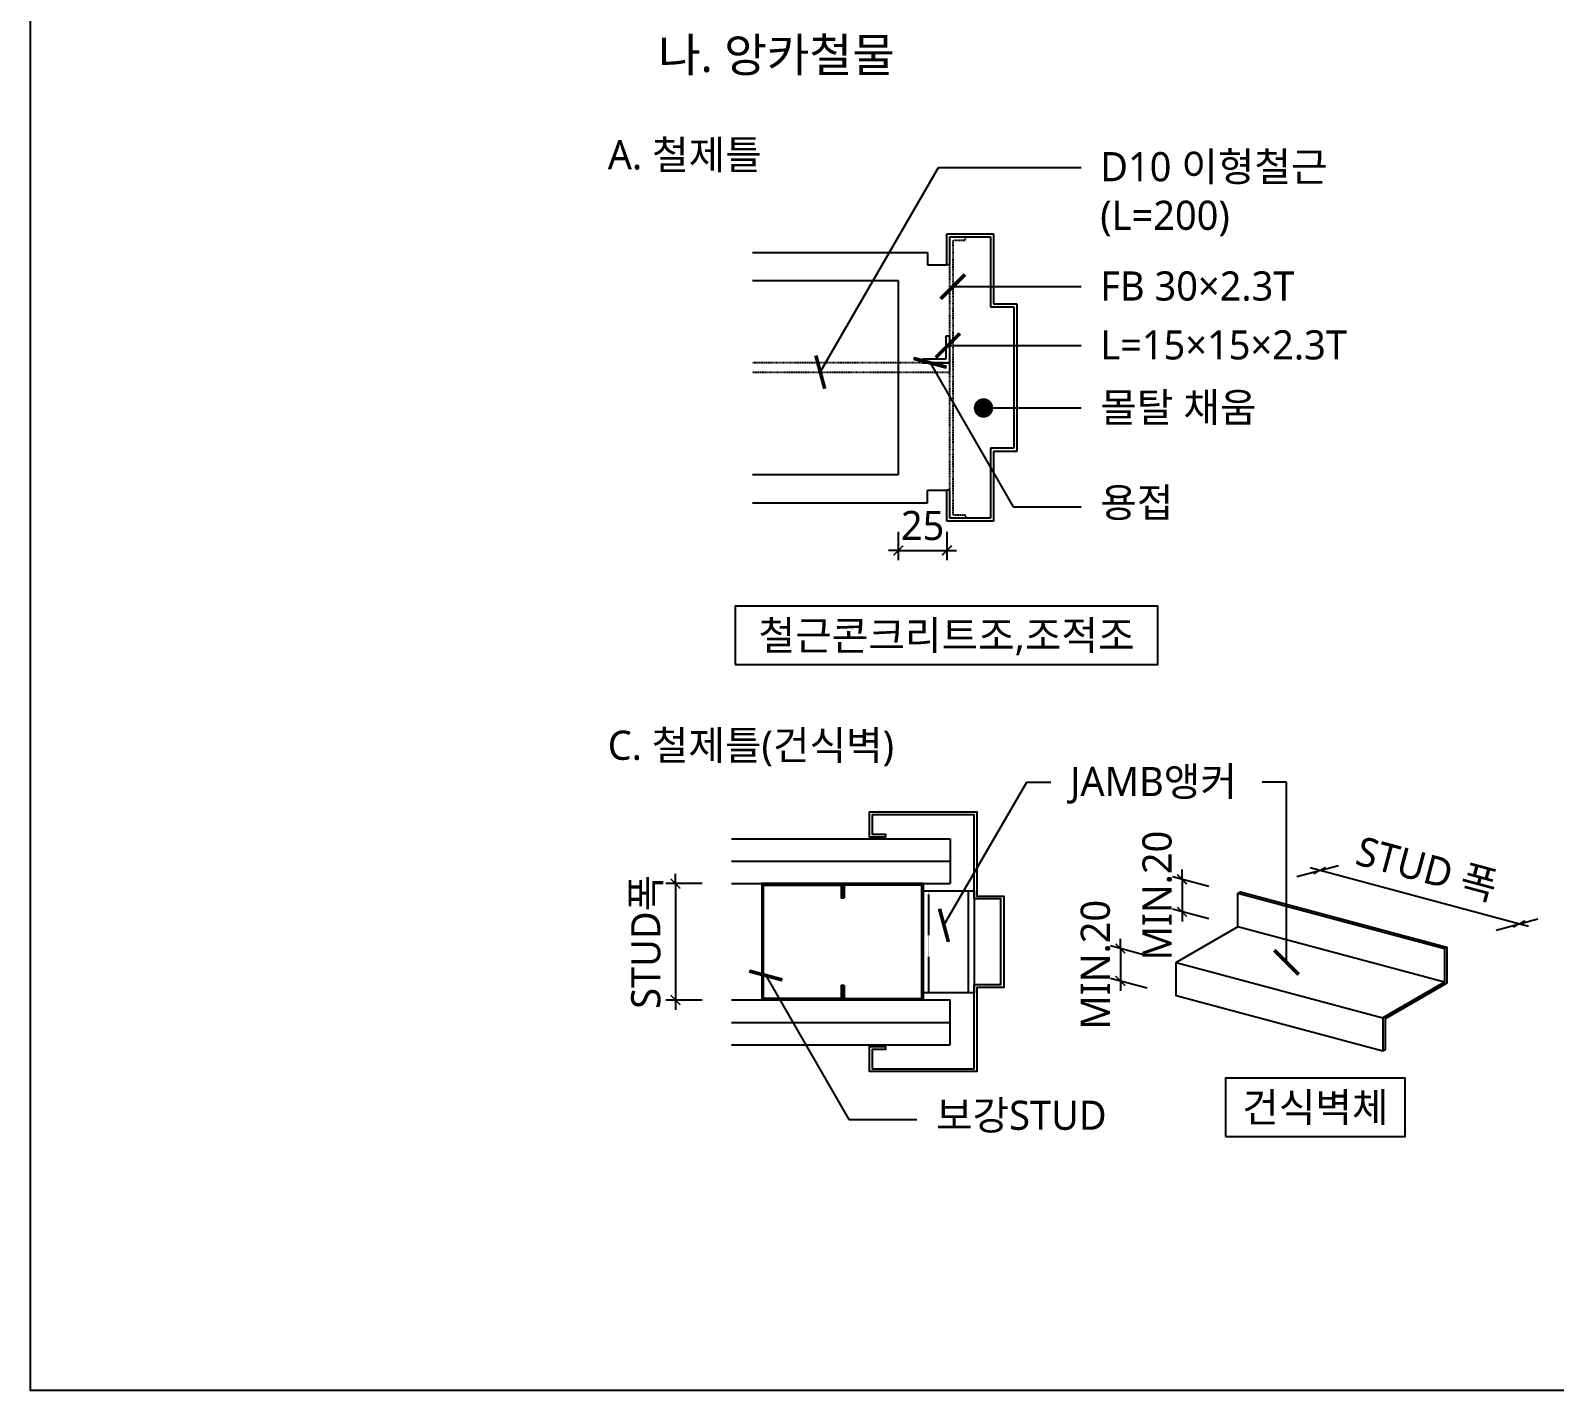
# Model space of a CAD drawing. Header units: inches. Extents: x 10 to 84110, y 29113 to 88513.
# Drawn here: x 10 to 15693, y 29113 to 43114 of the extents above; entities that cross this region are included whole.
import ezdxf
from ezdxf.enums import TextEntityAlignment as Align

# ---------------------------------------------------------------- set-up
doc = ezdxf.new("R2010")
doc.units = ezdxf.units.IN
doc.header["$MEASUREMENT"] = 0
for name, pattern in [('DASH_0', [1, 0.5, -0.5]), ('DASH_24', [1.08, 0.72, -0.36]), ('DASH_25', [2, 1.2, -0.8]), ('HID', [3.45, 2.25, -1.2])]:
    doc.linetypes.add(name, pattern=pattern)
doc.layers.get('Defpoints').update_dxf_attribs({"color": 137})
for name, color, linetype in [('21', 4, 'Continuous'), ('22', 7, 'Continuous'), ('23', 7, 'Continuous'), ('24', 7, 'Continuous'), ('CHAN', 4, 'Continuous'), ('DIM-INT', 7, 'Continuous'), ('ELE', 7, 'Continuous'), ('ELE-7', 7, 'Continuous'), ('HATCH', 8, 'Continuous'), ('hidden', 4, 'HID'), ('SYM-LEAD', 6, 'Continuous'), ('TEXT', 3, 'Continuous')]:
    doc.layers.add(name, color=color, linetype=linetype)
doc.styles.add('ARIAL', font='malgun.ttf')
doc.styles.add('굴림체(옥산)', font='malgun.ttf')
doc.styles.add('맑은고딕', font='malgun.ttf')
doc.dimstyles.new('CJA', dxfattribs={"dimscale": 300, "dimtxt": 2.7, "dimasz": 1, "dimexe": 2, "dimexo": 3, "dimgap": 1, "dimtad": 1, "dimdec": 0, "dimzin": 1, "dimdsep": 46, "dimlunit": 6, "dimtxsty": '굴림체(옥산)', "dimblk": 'CJDOT', "dimcen": 0.09, "dimdle": 1, "dimclrd": 256, "dimclre": 256, "dimclrt": 3, "dimadec": 0, "dimazin": 0, "dimtfac": 1, "dimtdec": 0, "dimtix": 1, "dimtmove": 2, "dimatfit": 3, "dimldrblk": 'CJDOT', "dimfxl": 1, "dimtolj": 1, "dimtzin": 1, "dimarcsym": 0})
doc.dimstyles.new('DIM-QD 1', dxfattribs={"dimtxt": 3, "dimasz": 1.5, "dimexe": 1, "dimexo": 0, "dimgap": 1, "dimtad": 1, "dimdec": 3, "dimdsep": 46, "dimtxsty": 'ARIAL', "dimblk1": 'ARCHTICK', "dimblk2": 'ARCHTICK', "dimsah": 1, "dimcen": 0, "dimclrd": 256, "dimclre": 256, "dimclrt": 3, "dimazin": 2, "dimtfac": 1, "dimtdec": 3, "dimtix": 1, "dimtmove": 2, "dimatfit": 3, "dimldrblk": 'ARCHTICK', "dimfxl": 1, "dimtolj": 1, "dimtzin": 0, "dimarcsym": 0})

# ---------------------------------------------------------------- blocks, each defined once
blk = doc.blocks.new('_ARCHTICK')
at = {"color": 0, "linetype": 'ByBlock', "const_width": 0.15}
blk.add_lwpolyline([(-0.5, -0.5), (0.5, 0.5)], dxfattribs=at)
blk = doc.blocks.new('*D30')
at = {"layer": 'Defpoints', "color": 0, "transparency": 16777216}
for p in [(8940, 38253), (9440, 38253), (9440, 37761)]:
    blk.add_point(p, dxfattribs=at)
at = {"layer": 'DIM-INT', "color": 7, "lineweight": -2, "transparency": 16777216}
for p, q in [((8940, 37953), (8940, 37661)), ((9440, 37953), (9440, 37661)), ((8940, 37761), (8840, 37761)), ((8940, 37761), (9440, 37761)), ((9440, 37761), (9540, 37761))]:
    blk.add_line(p, q, dxfattribs=at)
at = {"layer": 'DIM-INT', "color": 7, "lineweight": -2, "transparency": 16777216, "xscale": 100, "yscale": 100, "zscale": 100}
blk.add_blockref('_ARCHTICK', (8940, 37761), dxfattribs=at)
at = {"layer": 'DIM-INT', "color": 7, "lineweight": -2, "transparency": 16777216, "xscale": 100, "yscale": 100, "zscale": 100, "rotation": 180}
blk.add_blockref('_ARCHTICK', (9440, 37761), dxfattribs=at)
at = {"layer": 'DIM-INT', "color": 3, "transparency": 16777216, "insert": (9190, 38016), "char_height": 300, "attachment_point": 5, "style": '맑은고딕'}
blk.add_mtext('\\A1;25', dxfattribs=at)
blk = doc.blocks.new('CJDOT')
blk.add_line((-2, 0), (2, 0))
at = {"const_width": 0.5}
blk.add_lwpolyline([(-0.25, 0, 1), (0.25, 0, 1)], format="xyb", close=True, dxfattribs=at)
blk = doc.blocks.new('*D31')
at = {"layer": 'Defpoints', "color": 0, "transparency": 16777216}
for p in [(7223, 34331), (6648, 33133), (7223, 33133)]:
    blk.add_point(p, dxfattribs=at)
at = {"layer": 'DIM-INT', "color": 7, "lineweight": -2, "transparency": 16777216}
for p, q in [((6648, 34331), (6648, 34431)), ((6923, 34331), (6548, 34331)), ((6648, 34331), (6648, 33133)), ((6923, 33133), (6548, 33133)), ((6648, 33133), (6648, 33033))]:
    blk.add_line(p, q, dxfattribs=at)
at = {"layer": 'DIM-INT', "color": 7, "lineweight": -2, "transparency": 16777216, "xscale": 100, "yscale": 100, "zscale": 100}
for p, rotation in [((6648, 34331), 270), ((6648, 33133), 90)]:
    blk.add_blockref('_ARCHTICK', p, dxfattribs=dict(at, rotation=rotation))
at = {"layer": 'DIM-INT', "color": 3, "transparency": 16777216, "insert": (6357, 33732), "char_height": 300, "attachment_point": 5, "rotation": 90, "style": '맑은고딕'}
blk.add_mtext('\\A1;STUD폭', dxfattribs=at)
blk = doc.blocks.new('*D43')
at = {"layer": 'Defpoints', "color": 0, "transparency": 16777216}
for p in [(11800, 33508), (11225, 33329), (11800, 33175)]:
    blk.add_point(p, dxfattribs=at)
at = {"layer": 'DIM-INT', "color": 7, "lineweight": -2, "transparency": 16777216}
for p, q in [((11225, 33663), (11225, 33763)), ((11500, 33589), (11125, 33689)), ((11225, 33663), (11225, 33329)), ((11500, 33255), (11125, 33356)), ((11225, 33329), (11225, 33229))]:
    blk.add_line(p, q, dxfattribs=at)
at = {"layer": 'DIM-INT', "color": 7, "lineweight": -2, "transparency": 16777216, "xscale": 100, "yscale": 100, "zscale": 100}
for p, rotation in [((11225, 33663), 270), ((11225, 33329), 90)]:
    blk.add_blockref('_ARCHTICK', p, dxfattribs=dict(at, rotation=rotation))
at = {"layer": 'DIM-INT', "color": 3, "transparency": 16777216, "insert": (10970, 33496), "char_height": 300, "attachment_point": 5, "rotation": 90, "style": '맑은고딕'}
blk.add_mtext('\\A1;MIN.20', dxfattribs=at)
blk = doc.blocks.new('*D44')
at = {"layer": 'Defpoints', "color": 0, "transparency": 16777216}
for p in [(12435, 34221), (11860, 34041), (12435, 33887)]:
    blk.add_point(p, dxfattribs=at)
at = {"layer": 'DIM-INT', "color": 7, "lineweight": -2, "transparency": 16777216}
for p, q in [((12135, 34301), (11760, 34402)), ((11860, 34375), (11860, 34475)), ((11860, 34375), (11860, 34041)), ((12135, 33967), (11760, 34068)), ((11860, 34041), (11860, 33941))]:
    blk.add_line(p, q, dxfattribs=at)
at = {"layer": 'DIM-INT', "color": 7, "lineweight": -2, "transparency": 16777216, "xscale": 100, "yscale": 100, "zscale": 100}
for p, rotation in [((11860, 34375), 270), ((11860, 34041), 90)]:
    blk.add_blockref('_ARCHTICK', p, dxfattribs=dict(at, rotation=rotation))
at = {"layer": 'DIM-INT', "color": 3, "transparency": 16777216, "insert": (11605, 34208), "char_height": 300, "attachment_point": 5, "rotation": 90, "style": '맑은고딕'}
blk.add_mtext('\\A1;MIN.20', dxfattribs=at)
blk = doc.blocks.new('*D45')
at = {"layer": 'Defpoints', "color": 0, "transparency": 16777216}
for p in [(13276, 34466), (12461, 34247), (14513, 33697)]:
    blk.add_point(p, dxfattribs=at)
at = {"layer": 'DIM-INT', "color": 7, "lineweight": -2, "transparency": 16777216}
for p, q in [((13041, 34403), (13469, 34518)), ((15425, 33890), (13180, 34492)), ((15093, 33853), (15521, 33968))]:
    blk.add_line(p, q, dxfattribs=at)
at = {"layer": 'DIM-INT', "color": 7, "lineweight": -2, "transparency": 16777216, "xscale": 100, "yscale": 100, "zscale": 100}
for p, rotation in [((13276, 34466), 164.9999999997907), ((15328, 33916), 344.9999999997907)]:
    blk.add_blockref('_ARCHTICK', p, dxfattribs=dict(at, rotation=rotation))
at = {"layer": 'DIM-INT', "color": 3, "transparency": 16777216, "insert": (14378, 34472), "char_height": 300, "attachment_point": 5, "rotation": 345, "style": '맑은고딕'}
blk.add_mtext('\\A1;STUD 폭', dxfattribs=at)

msp = doc.modelspace()

# ---------------------------------------------------------------- linework, layer by layer
at = {"layer": '21', "linetype": 'Continuous'}
for p, q in [((7440, 40828.5), (9240, 40828.5)), ((9240, 40828.5), (9240, 40700.5)), ((9240, 40700.5), (9440, 40700.5)), ((9240, 38380.8), (9440, 38380.8)), ((9240, 38252.8), (9240, 38380.8)), ((7440, 38252.8), (9240, 38252.8)), ((7222.7, 34561.7), (9472.5, 34561.7)), ((7222.7, 32902.9), (9472.5, 32902.9))]:
    msp.add_line(p, q, dxfattribs=at)
at = {"layer": '22', "linetype": 'DASH_24'}
for p, q in [((9472, 40988.5), (9632, 40988.5)), ((9632, 38092.8), (9472, 38092.8))]:
    msp.add_line(p, q, dxfattribs=at)
at = {"layer": '22', "linetype": 'DASH_25'}
msp.add_line((9472, 39596.6), (9472, 39692.6), dxfattribs=at)
at = {"layer": '23', "linetype": 'Continuous'}
for p, q in [((9440, 40700.5), (9440, 41020.5)), ((9440, 41020.5), (9919.9, 41020.5)), ((9472, 40700.5), (9472, 40988.5)), ((9472, 40988.5), (9888, 40988.5)), ((9888, 40988.5), (9888, 40268.6)), ((9919.9, 41020.5), (9919.9, 40300.6)), ((9472, 40700.5), (9440, 40700.5)), ((9888, 40268.6), (10127.9, 40268.6)), ((9919.9, 40300.6), (10159.9, 40300.6)), ((10127.9, 40268.6), (10127.9, 38812.7)), ((10159.9, 40300.6), (10159.9, 38780.7)), ((9432, 39732.6), (9432, 39969.7)), ((9432, 39969.7), (9472, 39969.7)), ((9472, 39692.6), (9472, 39969.7)), ((9190, 39732.6), (9432, 39732.6)), ((9190, 39732.6), (9190, 39692.6)), ((9190, 39692.6), (9472, 39692.6)), ((10127.9, 38812.7), (9888, 38812.7)), ((9888, 38812.7), (9888, 38092.8)), ((10159.9, 38780.7), (9919.9, 38780.7)), ((9919.9, 38780.7), (9919.9, 38060.8)), ((9472, 38380.8), (9440, 38380.8)), ((9440, 38060.8), (9440, 38380.8)), ((9472, 38092.8), (9472, 38380.8)), ((9919.9, 38060.8), (9440, 38060.8)), ((9888, 38092.8), (9472, 38092.8)), ((12435.1, 33886.8), (11800.2, 33520.2)), ((14559.5, 33317.5), (13924.6, 32951))]:
    msp.add_line(p, q, dxfattribs=at)
at = {"layer": '23', "color": 9, "linetype": 'Continuous'}
for points in [[(12435.1, 34232.4), (12461, 34247.3), (14585.5, 33678.1), (14559.5, 33663.1)], [(14585.5, 33678.1), (14585.5, 33306.6), (13950.6, 32940), (13950.6, 32620.3), (13924.6, 32605.4)]]:
    msp.add_lwpolyline(points, dxfattribs=at)
at = {"layer": '23', "linetype": 'Continuous'}
for points in [[(12435.1, 34232.4), (14559.5, 33663.1), (14559.5, 33317.5), (12435.1, 33886.8)], [(13924.6, 32605.4), (11800.2, 33174.6), (11800.2, 33520.2), (13924.6, 32951)]]:
    msp.add_lwpolyline(points, close=True, dxfattribs=at)
at = {"layer": '24', "linetype": 'Continuous'}
for p, q in [((7440, 40540.5), (8940, 40540.5)), ((8940, 40540.5), (8940, 38540.8)), ((8940, 38540.8), (7440, 38540.8)), ((7222.7, 34792.1), (9472.5, 34792.1)), ((9472.5, 34792.1), (9472.5, 34331.3)), ((7222.7, 34331.3), (9472.5, 34331.3)), ((7222.7, 33133.3), (9472.5, 33133.3)), ((9472.5, 32672.5), (9472.5, 33133.3)), ((7222.7, 32672.5), (9472.5, 32672.5))]:
    msp.add_line(p, q, dxfattribs=at)
at = {"layer": 'CHAN'}
msp.add_lwpolyline([(8808.9, 32654.1), (8808.9, 32624.6), (8672.5, 32624.6), (8672.5, 32425.5), (9719.4, 32425.5), (9719.4, 33291.8), (9995.9, 33291.8), (9995.9, 34172.8), (9719.4, 34172.8), (9719.4, 35039.1), (8672.5, 35039.1), (8672.5, 34840), (8808.9, 34840), (8808.9, 34810.5), (8643, 34810.5), (8643, 35068.6), (9748.9, 35068.6), (9748.9, 34202.3), (10025.4, 34202.3), (10025.4, 33262.3), (9748.9, 33262.3), (9748.9, 32396), (8643, 32396), (8643, 32654.1)], close=True, dxfattribs=at)
for points in [[(9196, 34331.3), (7537.2, 34331.3), (7537.2, 33133.3), (9196, 33133.3)], [(8381.3, 33280.7), (8351.8, 33280.7), (8351.8, 33148), (7551.9, 33148), (7551.9, 34316.6), (8351.8, 34316.6), (8351.8, 34183.9), (8381.3, 34183.9)], [(8366.6, 34183.9), (8366.6, 34331.3)], [(8381.3, 33280.7), (8381.3, 33148), (9181.2, 33148), (9181.2, 34316.6), (8381.3, 34316.6), (8381.3, 34183.9)], [(9196, 34331.3), (9196, 33133.3)], [(8366.6, 33133.3), (8366.6, 33280.7)]]:
    msp.add_lwpolyline(points, dxfattribs=at)
at = {"layer": 'DIM-INT'}
msp.add_lwpolyline([(84109.5, 29112.7), (9.5, 29112.7), (9.5, 88512.7), (84109.5, 88512.7)], close=True, dxfattribs=at)
at = {"layer": 'ELE'}
msp.add_line((9664.1, 33207), (9664.1, 34257.6), dxfattribs=at)
msp.add_lwpolyline([(9719.4, 33207), (9196, 33207), (9196, 34257.6), (9719.4, 34257.6)], close=True, dxfattribs=at)
at = {"layer": 'ELE-7'}
for points in [[(7262.2, 36586), (11612.2, 36586), (11612.2, 37186), (7262.2, 37186), (7262.2, 36586)], [(12306.9, 31728), (14156.9, 31728), (14156.9, 32328), (12306.9, 32328), (12306.9, 31728)]]:
    msp.add_lwpolyline(points, dxfattribs=at)
at = {"layer": 'HATCH', "linetype": 'DASH_0', "ltscale": 1.5}
for p, q in [((9472, 38092.8), (9472, 40988.5)), ((9504, 40956.5), (9632, 40956.5)), ((9504, 38124.8), (9504, 40956.5)), ((9632, 40956.5), (9632, 40988.5)), ((9472, 39692.6), (7440, 39692.6)), ((7440, 39596.6), (9472, 39596.6)), ((9632, 38124.8), (9504, 38124.8)), ((9632, 38124.8), (9632, 38092.8))]:
    msp.add_line(p, q, dxfattribs=at)
at = {"layer": 'hidden'}
msp.add_line((9251.3, 34257.6), (9251.3, 33207), dxfattribs=at)

# ---------------------------------------------------------------- texts
at = {"layer": 'TEXT', "style": '맑은고딕'}
for s, height, p in [('나. 앙카철물', 350, (6467.9, 42862.1)), ('A. 철제틀', 300, (5949.9, 41833.8)), ('C. 철제틀(건식벽)', 300, (5949.9, 35755.8))]:
    msp.add_text(s, height=height, dxfattribs=at).set_placement(p, align=Align.MIDDLE_LEFT)
at = {"layer": 'TEXT', "color": 3, "style": '맑은고딕'}
for s, p in [('D10 이형철근', (11018.3, 41561.4)), ('(L=200)', (11018.3, 41061.4)), ('FB 30×2.3T', (11018.3, 40333.6)), ('L=15×15×2.3T', (11018.3, 39727.3)), ('몰탈 채움', (11018.3, 39084.2)), ('용접', (11018.3, 38103.8)), ('JAMB앵커', (10707.2, 35232.8)), ('보강STUD', (9327.8, 31796.5))]:
    msp.add_text(s, height=300, dxfattribs=at).set_placement(p)
at = {"layer": 'TEXT', "style": '맑은고딕'}
for s, p in [('철근콘크리트조,조적조', (9437.2, 36886)), ('건식벽체', (13231.9, 32028))]:
    msp.add_text(s, height=300, dxfattribs=at).set_placement(p, align=Align.MIDDLE_CENTER)

# ---------------------------------------------------------------- dimensions: what is measured, and where the dimension line sits
at = {"layer": 'DIM-INT'}
dim = msp.add_linear_dim(base=(9440, 37760.8), p1=(8940, 38252.8), p2=(9440, 38252.8), text='25', dimstyle='CJA', override={"dimscale": 100, "dimtxt": 3, "dimexe": 1, "dimlunit": 2, "dimtxsty": '맑은고딕', "dimblk1": 'ARCHTICK', "dimblk2": 'ARCHTICK', "dimsah": 1, "dimclrd": 7, "dimclre": 7}, dxfattribs=at)
dim.commit()
dim.dimension.update_dxf_attribs({"geometry": '*D30', "text_midpoint": (9190, 38015.8)})
for base, p1, p2, angle, text, picture, middle in [((13276.1, 34465.7), (14513.1, 33697.5), (12461, 34247.3), 165, 'STUD 폭', '*D45', (14377.6, 34472.5)), ((11859.7, 34041), (12435.1, 34220.6), (12435.1, 33886.8), 270, 'MIN.20', '*D44', (11604.7, 34207.9)), ((6648.4, 33133.3), (7222.7, 34331.3), (7222.7, 33133.3), 90, 'STUD폭', '*D31', (6356.8, 33732.3)), ((11224.8, 33328.8), (11800.2, 33508.4), (11800.2, 33174.6), 270, 'MIN.20', '*D43', (10969.8, 33495.7))]:
    dim = msp.add_linear_dim(base=base, p1=p1, p2=p2, angle=angle, text=text, dimstyle='CJA', override={"dimscale": 100, "dimtxt": 3, "dimexe": 1, "dimlunit": 2, "dimtxsty": '맑은고딕', "dimblk1": 'ARCHTICK', "dimblk2": 'ARCHTICK', "dimsah": 1, "dimclrd": 7, "dimclre": 7}, dxfattribs=at)
    dim.commit()
    dim.dimension.update_dxf_attribs({"geometry": picture, "text_midpoint": middle})

# ---------------------------------------------------------------- leaders
at = {"layer": 'SYM-LEAD', "color": 6}
for points, override in [([(8137.3, 39596.6), (9354.4, 41704.6), (10822.3, 41704.6)], {"dimscale": 100, "dimasz": 2.5, "dimtad": 0, "dimclrd": 6}), ([(9501.7, 40476.8), (10278.7, 40476.8), (10822.3, 40476.8)], {"dimscale": 100, "dimasz": 2.5, "dimtad": 0, "dimclrd": 6}), ([(9450.1, 39870.5), (10227.1, 39870.5), (10822.3, 39870.5)], {"dimscale": 100, "dimasz": 2.5, "dimtad": 0, "dimclrd": 6}), ([(9267, 39692.6), (10122.3, 38211.1), (10822.3, 38211.1)], {"dimscale": 100, "dimasz": 2.5, "dimtad": 0, "dimclrd": 6}), ([(9816.7, 39227.4), (10357.1, 39227.4), (10822.3, 39227.4)], {"dimscale": 100, "dimasz": 2, "dimtad": 0, "dimclrd": 6, "dimldrblk": 'DOT'}), ([(9410, 33901.8), (10261.2, 35376), (10511.2, 35376)], {"dimscale": 100, "dimasz": 2.5, "dimtad": 0, "dimclrd": 6}), ([(12934.3, 33520.7), (12934.3, 35376), (12684.3, 35376)], {"dimscale": 100, "dimasz": 2.5, "dimtad": 0, "dimclrd": 6}), ([(7576.5, 33385.3), (8431.8, 31903.8), (9131.8, 31903.8)], {"dimscale": 100, "dimasz": 2.5, "dimtad": 0, "dimclrd": 6})]:
    msp.add_leader(points, dimstyle='DIM-QD 1', override=override, dxfattribs=at)

doc.saveas('drawing.dxf')
